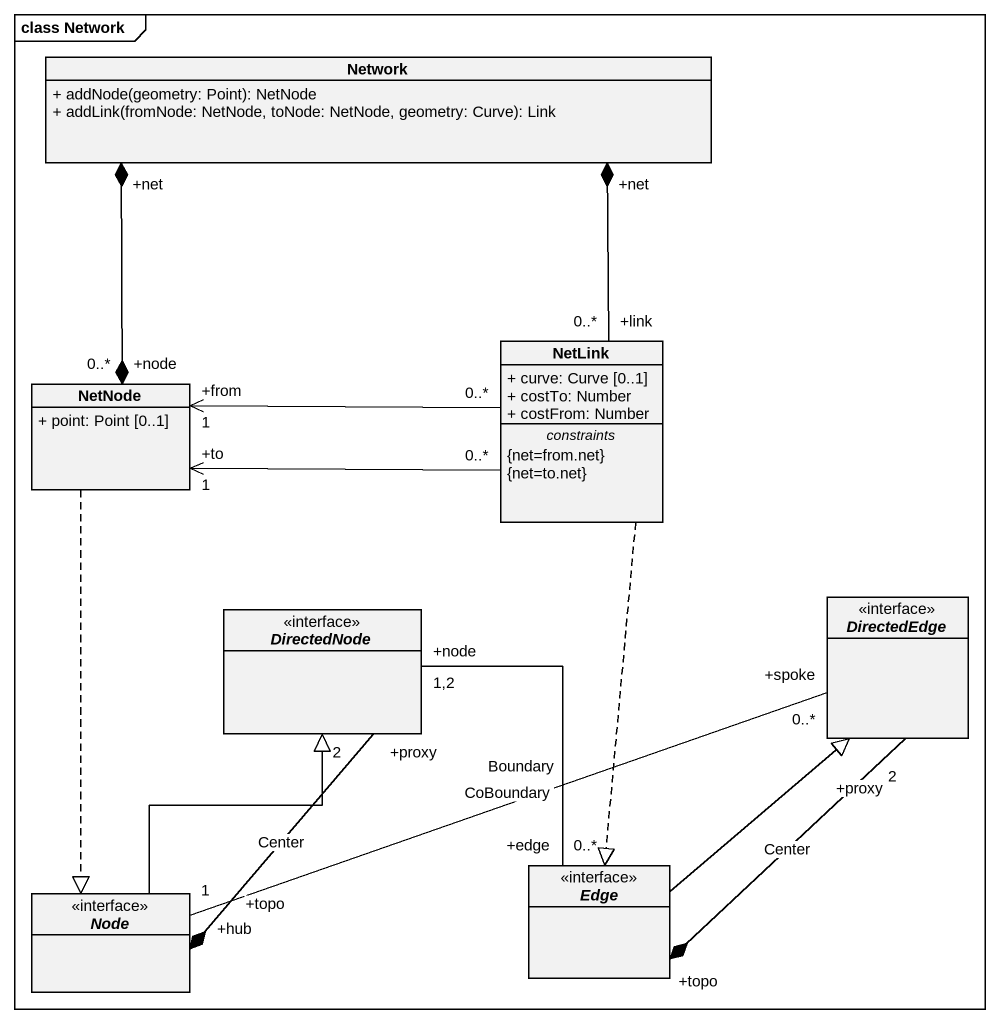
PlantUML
@startuml
mainframe class Network
hide circle
hide empty members
skinparam classAttributeIconSize 0
class "Network" as Network_ {
  + addNode(geometry: Point): NetNode
  + addLink(fromNode: NetNode, toNode: NetNode, geometry: Curve): Link
}
class NetLink {
  + curve: Curve [0..1]
  + costTo: Number
  + costFrom: Number
  -- constraints --
  {net=from.net}
  {net=to.net}
}
class NetNode {
  + point: Point [0..1]
}
interface DirectedEdge
interface DirectedNode
interface "Node" as Node_
interface Edge
Network_ "+net" *--* "+node\n0..*" NetNode
NetLink "+link\n0..*" -up-* "+net" Network_
NetLink "0..*" -left-> "+to\n1" NetNode
NetLink "0..*" -left-> "+from\n1" NetNode
NetLink ..|> Edge
NetNode ..|> Node_
DirectedEdge "+proxy\n2" --* "+topo" Edge : Center
DirectedNode "+proxy\n2" --* "+topo" Node_ : Center
DirectedNode "+node\n1,2" -- "+edge\n0..*" Edge : Boundary
Node_ "+hub\n1" -right- "+spoke\n0..*" DirectedEdge : CoBoundary
Node_ -up-|> DirectedNode
Edge -up-|> DirectedEdge
@enduml
